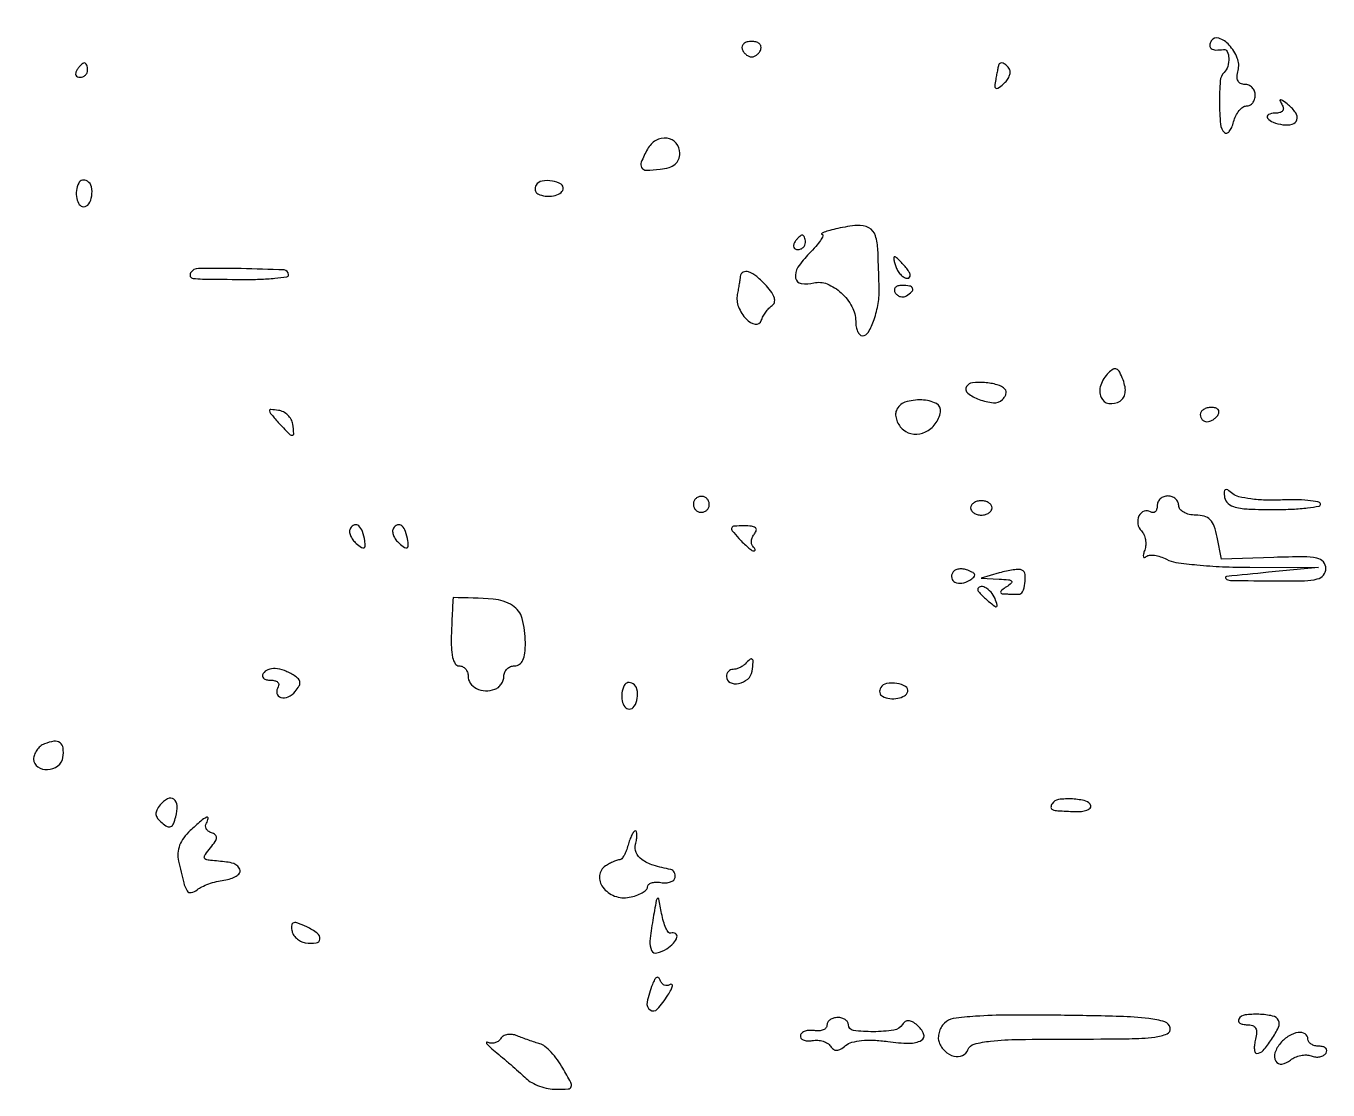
# Model space of a CAD drawing. Extents: x 0 to 5034, y 0 to 2560.
# Drawn here: x 1561.4 to 1742.8, y -0.1 to 148.1 of the extents above; entities that cross this region are included whole.
import ezdxf

# ---------------------------------------------------------------- set-up
doc = ezdxf.new("R2010")
doc.units = 0

msp = doc.modelspace()

# ---------------------------------------------------------------- linework, layer by layer
msp.add_lwpolyline([(1557.115, 263.193366, 0.000016), (1618.338811, 262.493314, 0.000014), (1679.769463, 261.794626, 0.006046), (1684, 261.797787, -0.003594), (1718.179221, 261.990958, -0.000124), (1851.455162, 261.753197, -0.000185), (2033.325134, 261.316347, -0.000063), (2297.5, 260.550923, -0.001268)], format="xyb")
for points in [[(1661.191667, 144.925, 0.073624), (1661.399741, 144.514089, 0.066918), (1661.723802, 144.165781, 0.070382), (1662.110048, 143.930417, 0.102038), (1662.5, 143.85, 0.102038), (1662.889952, 143.930417, 0.070382), (1663.276198, 144.165781, 0.066918), (1663.600259, 144.514089, 0.073624), (1663.808333, 144.925, 0.159683), (1663.810399, 145.333474, 0.143818), (1663.571823, 145.684219, 0.107546), (1663.111023, 145.920344, 0.064908), (1662.5, 146, 0.064908), (1661.888977, 145.920344, 0.107546), (1661.428177, 145.684219, 0.143818), (1661.189601, 145.333474, 0.159683)], [(1726.54026, 146.065143, 0.1149), (1726.327002, 145.431763, 0.271724), (1726.529097, 144.996465, 0.152247), (1727.165906, 144.79715, 0.03946), (1728.25, 144.881579, -0.337524), (1728.766872, 144.602935, -0.100186), (1728.98099, 143.670084, -0.076933), (1728.832344, 142.511923, -0.126718), (1728.333333, 141.666667, 0.179305), (1727.790945, 140.485759, 0.020117), (1727.684339, 137.483337, 0.020215), (1727.819967, 134.48225, 0.17676), (1728.372996, 133.29367, 0.275624), (1728.689092, 133.213797, 0.144165), (1729.041326, 133.442934, 0.076688), (1729.384665, 133.997172, 0.036457), (1729.656295, 134.79367, -0.048588), (1729.967148, 135.637708, -0.05822), (1730.421185, 136.351891, -0.068361), (1730.941849, 136.838585, -0.155019), (1731.449965, 137, 0.122509), (1731.914004, 137.115431, 0.100763), (1732.30926, 137.440625, 0.091139), (1732.574807, 137.927031, 0.079653), (1732.666667, 138.5, 0.095625), (1732.556158, 139.072535, 0.097077), (1732.24074, 139.559375, 0.098706), (1731.769992, 139.885303, 0.102559), (1731.216702, 140, -0.112509), (1730.633694, 140.13287, -0.169427), (1730.267985, 140.497425, -0.12629), (1730.145034, 141.103766, -0.051193), (1730.274891, 141.943183, 0.160977), (1730.164908, 143.674588, 0.088602), (1729.026855, 145.492253, 0.12538), (1727.59688, 146.439789, 0.351758)], [(1568.5, 142, 0.082592), (1568.343488, 141.6179, 0.161196), (1568.3746, 141.29375, 0.182303), (1568.586039, 141.078288, 0.108972), (1568.940983, 141, 0.093332), (1569.345238, 141.076123, 0.09642), (1569.688914, 141.29375, 0.099167), (1569.918938, 141.618444, 0.105053), (1570, 142, 0.042167), (1569.967655, 142.382849, 0.061769), (1569.870461, 142.70625, 0.081139), (1569.727648, 142.92554, 0.210953), (1569.559017, 143, 0.151918), (1569.34829, 142.934461, 0.038439), (1569.066025, 142.70625, 0.035638), (1568.768994, 142.382774, 0.029505)], [(1696.923489, 142.75, 0.022627), (1696.879465, 142.578838, 0.001278), (1696.768639, 142.042982, 0.001959), (1696.640817, 141.40412, 0.001435), (1696.503782, 140.694193, 0.020367), (1696.366074, 139.76469, 0.292577), (1696.508535, 139.479244, 0.295382), (1696.825868, 139.490613, 0.020624), (1697.569283, 140.057499, 0.053729), (1698.06743, 140.570492, 0.066817), (1698.403198, 141.143652, 0.080372), (1698.533867, 141.6868, 0.158628), (1698.429973, 142.113307, 0.058821), (1698.014609, 142.636426, 0.095878), (1697.545492, 142.951231, 0.167479), (1697.158717, 142.977568, 0.257983)], [(1736.367059, 137.25, -0.086246), (1736.573057, 136.717191, -0.21815), (1736.479465, 136.322294, -0.174402), (1736.089823, 136.076276, -0.054518), (1735.39235, 136, 0.116245), (1734.508648, 135.791734, 0.459218), (1734.389287, 135.318179, 0.153635), (1735.14706, 134.739923, 0.050347), (1736.524974, 134.393456, 0.097228), (1737.823074, 134.455965, 0.269904), (1738.455098, 135.067849, 0.220564), (1738.297647, 136.044541, 0.073973), (1737.297031, 137.136693, 0.00934), (1736.527132, 137.737621, 0.131458), (1736.204823, 137.867349, 0.576573), (1736.114204, 137.747152, 0.035256)], [(1647.988715, 130.978914, 0.021962), (1647.124996, 129.17932, 0.246256), (1647.185895, 128.413368, 0.262125), (1647.84277, 128.058058, 0.024425), (1649.75, 128.183578, 0.042222), (1651.004581, 128.436528, 0.099338), (1651.847513, 128.876841, 0.127586), (1652.329593, 129.527586, 0.096244), (1652.5, 130.404671, 0.174683), (1651.990956, 131.817264, 0.19036), (1650.716927, 132.517953, 0.165742), (1649.163004, 132.199902, 0.138122)], [(1568.754232, 126.266312, 0.084697), (1568.436116, 125.221291, 0.082939), (1568.479003, 124.121909, 0.104464), (1568.84371, 123.288862, 0.234312), (1569.437328, 122.972506, 0.26629), (1570.162879, 123.360605, 0.1021), (1570.575922, 124.472687, 0.093314), (1570.533019, 125.735512, 0.201974), (1569.980032, 126.512341, 0.086456), (1569.629461, 126.652808, 0.102024), (1569.272696, 126.654687, 0.11056), (1568.965717, 126.518222, 0.11748)], [(1632.487659, 125.980032, 0.086456), (1632.347192, 125.629461, 0.102024), (1632.345313, 125.272696, 0.11056), (1632.481778, 124.965717, 0.11748), (1632.733688, 124.754232, 0.085984), (1633.764165, 124.443417, 0.076224), (1634.8851, 124.477903, 0.087776), (1635.803236, 124.82141, 0.194412), (1636.25, 125.404671, 0.34024), (1635.96037, 126.116771, 0.094491), (1634.74709, 126.546191, 0.079865), (1633.313066, 126.535234, 0.215807)], [(1674.5, 119.931527, 0.008899), (1673.39999, 119.656014, 0.022549), (1672.614915, 119.406001, 0.063853), (1672.270168, 119.226115, 0.678819), (1672.295455, 119.118315, -0.483382), (1672.423879, 118.895369, -0.051305), (1672.103903, 118.281413, -0.033812), (1671.454663, 117.428371, -0.016812), (1670.526342, 116.435433, 0.050106), (1668.961698, 114.521297, 0.188446), (1668.640487, 113.033398, 0.324976), (1669.429303, 112.249186, 0.102817), (1671.187072, 112.338669, -0.164331), (1673.033307, 112.209271, -0.087011), (1674.987826, 110.958387, -0.082953), (1676.481813, 109.042812, -0.124855), (1677, 107, 0.044675), (1677.068541, 106.234421, 0.064527), (1677.273955, 105.5875, 0.08442), (1677.576219, 105.150174, 0.202082), (1677.932612, 105, 0.269023), (1678.776793, 105.489646, 0.046438), (1679.572739, 107.240013, 0.044429), (1680.135092, 109.487577, 0.047419), (1680.274644, 111.75, 0.000132), (1680.238952, 112.817369, 0.000063), (1680.192552, 114.188885, 0.000063), (1680.143737, 115.621121, 0.000089), (1680.1, 116.893011, 0.068919), (1679.745562, 118.931251, 0.193322), (1678.83843, 120.026501, 0.146859), (1677.225721, 120.362665, 0.035387)], [(1668.5, 118, 0.082592), (1668.343488, 117.6179, 0.161196), (1668.3746, 117.29375, 0.182303), (1668.586039, 117.078288, 0.108972), (1668.940983, 117, 0.093332), (1669.345238, 117.076123, 0.09642), (1669.688914, 117.29375, 0.099167), (1669.918938, 117.618444, 0.105053), (1670, 118, 0.042167), (1669.967655, 118.382849, 0.061769), (1669.870461, 118.70625, 0.081139), (1669.727648, 118.92554, 0.210953), (1669.559017, 119, 0.151918), (1669.34829, 118.934461, 0.038439), (1669.066025, 118.70625, 0.035638), (1668.768994, 118.382774, 0.029505)], [(1584.344738, 113.75, 0.243578), (1584.30826, 113.264511, 0.266162), (1584.682283, 112.981545, 0.028863), (1585.99526, 112.889874, 0.000862), (1591.5, 112.833333, 0.010313), (1593.992205, 112.863436, 0.017076), (1596.090768, 113.003937, 0.011134), (1597.756836, 113.210355, 0.372009), (1598.000486, 113.492126, 0.402119), (1597.364302, 114.156159, 0.005817), (1591.392897, 114.338435, 0.006558), (1585.451088, 114.372699, 0.258167)], [(1682.638374, 114.5, 0.054778), (1682.934012, 113.926337, 0.05745), (1683.343184, 113.440625, 0.064053), (1683.798443, 113.11007, 0.125677), (1684.229434, 113, 0.214681), (1684.515803, 113.128897, 0.22275), (1684.603286, 113.425778, 0.100348), (1684.42795, 113.903434, 0.035237), (1684, 114.5, 0.012711), (1683.49792, 115.074599, 0.017822), (1683.019109, 115.559375, 0.014236), (1682.604143, 115.928855, 0.176553), (1682.40894, 116, 0.407084), (1682.311504, 115.904913, 0.044074), (1682.333541, 115.559375, 0.034664), (1682.442315, 115.075405, 0.019009)], [(1660.923489, 113.25, -0.012207), (1660.87256, 112.848186, -0.003138), (1660.770404, 112.201881, -0.003193), (1660.644488, 111.465821, -0.003242), (1660.50979, 110.735128, 0.144457), (1660.679146, 109.015188, 0.090511), (1661.770829, 107.295444, 0.162118), (1663.012508, 106.611917, 0.376899), (1663.855301, 107.116071, -0.046415), (1664.103134, 107.696418, -0.03291), (1664.480752, 108.29585, -0.033389), (1664.921658, 108.824971, -0.058346), (1665.360181, 109.18895, 0.185187), (1665.678089, 109.626479, 0.137578), (1665.671271, 110.229285, 0.081383), (1665.299567, 111.00439, 0.03151), (1664.555249, 111.93895, 0.033208), (1663.22025, 113.23046, 0.089239), (1662.080764, 113.889626, 0.210506), (1661.320666, 113.837465, 0.251528)], [(1682.510081, 110.983688, 0.090427), (1682.820631, 110.639411, 0.095498), (1683.22714, 110.434921, 0.099685), (1683.665803, 110.401101, 0.108373), (1684.069098, 110.542705, 0.050477), (1684.838655, 111.13314, 0.315493), (1684.933879, 111.592818, 0.25701), (1684.519563, 111.914842, 0.039415), (1683.440983, 112, 0.067432), (1682.890269, 111.925389, 0.140899), (1682.524436, 111.701458, 0.190788), (1682.397824, 111.36964, 0.136093)], [(1712.220386, 99.820386, 0.113382), (1711.143388, 98.101012, 0.182658), (1711.190403, 96.393966, 0.267073), (1712.260382, 95.563612, 0.174637), (1713.829021, 95.894329, 0.115217), (1714.304733, 96.367762, 0.104449), (1714.542998, 97.020018, 0.081368), (1714.526133, 97.851136, 0.042938), (1714.251661, 98.848732, 0.027808), (1713.785653, 99.921173, 0.166283), (1713.356886, 100.341726, 0.249203), (1712.868057, 100.321045, 0.063751)], [(1692.456783, 97.930074, 0.380536), (1692.62053, 96.996631, 0.079005), (1694.200831, 96.108048, 0.065986), (1696.187454, 95.65803, 0.214797), (1697.433333, 96.087813, 0.058692), (1697.749591, 96.464659, 0.079469), (1697.931517, 96.869486, 0.099608), (1697.955566, 97.2379, 0.164465), (1697.81864, 97.514693, 0.128604), (1696.717967, 98.158996, 0.049158), (1694.956086, 98.471515, 0.048387), (1693.255965, 98.438557, 0.229175)], [(1596.568603, 92.924195, 0.00571), (1598.017329, 91.359658, 0.172957), (1598.487066, 91.121126, 0.473108), (1598.721463, 91.342336, 0.019066), (1598.578388, 92.666871, 0.09263), (1598.353247, 93.32318, 0.072374), (1597.890588, 93.919688, 0.071263), (1597.268867, 94.367609, 0.084275), (1596.580487, 94.591066, 0.016801), (1595.519364, 94.710551, 0.435285), (1595.328564, 94.535433, 0.18237), (1595.46245, 94.172761, 0.005286)], [(1682.66643, 94.573113, 0.10945), (1682.570777, 93.933184, 0.069721), (1682.727511, 93.193744, 0.06487), (1683.101426, 92.471377, 0.06782), (1683.643263, 91.881102, 0.153241), (1685.095105, 91.286677, 0.133379), (1686.716946, 91.58298, 0.120657), (1688.086088, 92.703915, 0.113045), (1688.823324, 94.357183, 0.338656), (1688.240654, 95.536964, 0.106382), (1686.204557, 96.050414, 0.088146), (1683.871681, 95.719802, 0.22566)], [(1725, 94, 0.092995), (1725.071618, 93.618268, 0.096318), (1725.276414, 93.29375, 0.099231), (1725.581949, 93.076556, 0.105429), (1725.940983, 93, 0.089642), (1726.346558, 93.073302, 0.053229), (1726.7871, 93.29375, 0.051032), (1727.193797, 93.617485, 0.06081), (1727.5, 94, 0.139169), (1727.607943, 94.379648, 0.191142), (1727.478525, 94.70625, 0.138808), (1727.110654, 94.926733, 0.066118), (1726.559017, 95, 0.062283), (1725.962904, 94.925455, 0.080552), (1725.457961, 94.70625, 0.097988), (1725.120018, 94.381379, 0.153634)], [(1728.405238, 82.444696, 0.18486), (1728.873799, 81.609611, 0.114875), (1729.890489, 81.099372, 0.050172), (1731.773151, 80.841488, 0.008968), (1735.324945, 80.777778, 0.011011), (1737.867229, 80.833773, 0.019263), (1739.965765, 81.007432, 0.014907), (1741.56463, 81.250542, 0.452459), (1741.75, 81.559579, 0.280998), (1741.407274, 81.856212, 0.017354), (1740.014507, 82.039513, 0.021638), (1738.244963, 82.13318, 0.013977), (1736.193002, 82.095549, -0.020554), (1734.061342, 82.084494, -0.024009), (1732.044639, 82.254147, -0.023961), (1730.377294, 82.557295, -0.116767), (1729.523295, 82.980666, 0.023557), (1728.825282, 83.506489, 0.267501), (1728.493774, 83.531649, 0.298367), (1728.330745, 83.262046, 0.027427)], [(1654.552786, 82.08541, 0.099038), (1654.401684, 81.679226, 0.097945), (1654.417584, 81.244476, 0.097945), (1654.597789, 80.848514, 0.099038), (1654.91459, 80.552786, 0.099038), (1655.320774, 80.401684, 0.097945), (1655.755524, 80.417584, 0.097945), (1656.151486, 80.597789, 0.099038), (1656.447214, 80.91459, 0.099038), (1656.598316, 81.320774, 0.097945), (1656.582416, 81.755524, 0.097945), (1656.402211, 82.151486, 0.099038), (1656.08541, 82.447214, 0.099038), (1655.679226, 82.598316, 0.097945), (1655.244476, 82.582416, 0.097945), (1654.848514, 82.402211, 0.099038)], [(1693, 81, 0.148195), (1693.115568, 80.618646, 0.098894), (1693.440625, 80.29375, 0.082425), (1693.926543, 80.074694, 0.064853), (1694.5, 80, 0.064853), (1695.073457, 80.074694, 0.082425), (1695.559375, 80.29375, 0.098894), (1695.884432, 80.618646, 0.148195), (1696, 81, 0.148195), (1695.884432, 81.381354, 0.098894), (1695.559375, 81.70625, 0.082425), (1695.073457, 81.925306, 0.064853), (1694.5, 82, 0.064853), (1693.926543, 81.925306, 0.082425), (1693.440625, 81.70625, 0.098894), (1693.115568, 81.381354, 0.148195)], [(1719, 81.274316, -0.069554), (1718.931435, 80.783805, -0.144159), (1718.726548, 80.459972, -0.190043), (1718.422774, 80.350896, -0.131424), (1718.069098, 80.457295, 0.231979), (1717.176855, 80.544728, 0.195196), (1716.470945, 79.895289, 0.149879), (1716.308825, 78.776887, 0.159279), (1716.808987, 77.791013, -0.09337), (1717.161732, 77.274519, -0.06115), (1717.369037, 76.581972, -0.058815), (1717.407689, 75.827802, -0.069254), (1717.262526, 75.128145, 0.025782), (1717.086869, 74.542311, 0.11687), (1717.084365, 74.188245, 0.401748), (1717.227758, 74.094061, 0.138909), (1717.472153, 74.214816, -0.161028), (1717.919574, 74.412293, -0.057057), (1718.628357, 74.39978, -0.049365), (1719.460692, 74.204638, -0.040636), (1720.297663, 73.840696, 0.087947), (1721.604044, 73.413633, 0.011228), (1724.549915, 73.064227, 0.01286), (1728.09751, 72.815907, 0.010384), (1731.91618, 72.726544), (1741.5, 72.701329), (1734.5, 72.027251, 0.001477), (1728.667846, 71.448235, 0.639991), (1728.568869, 71.159528, 0.189704), (1729.201378, 70.901377, 0.00108), (1735.75, 70.833333, 0.007542), (1739.539762, 70.859309, 0.057079), (1741.309324, 71.101415, 0.157282), (1742.167684, 71.641974, 0.175977), (1742.5, 72.556937, 0.183152), (1742.152356, 73.474157, 0.160548), (1741.262737, 73.992822, 0.054115), (1739.400438, 74.182188, 0.006408), (1735.238493, 74.10058), (1727.976987, 73.865065), (1727.363493, 76.932533, 0.035249), (1726.944523, 78.459055, 0.108934), (1726.38393, 79.36253, 0.134169), (1725.57114, 79.840609, 0.066334), (1724.375, 80, -0.053794), (1723.463459, 80.098355, -0.074283), (1722.695312, 80.390351, -0.094367), (1722.181344, 80.823026, -0.1724), (1722, 81.333333, 0.111732), (1721.884901, 81.841974, 0.100101), (1721.559375, 82.275, 0.094518), (1721.072738, 82.565493, 0.087646), (1720.5, 82.666667, 0.091687), (1719.927369, 82.560771, 0.09591), (1719.440625, 82.257664, 0.09947), (1719.114901, 81.805545, 0.106911)], [(1606.611146, 78.179838, 0.14929), (1606.4922, 77.727586, 0.082515), (1606.608881, 77.163196, 0.069725), (1606.935862, 76.575529, 0.057839), (1607.430717, 76.057499, 0.019148), (1608.164781, 75.494308, 0.231359), (1608.506105, 75.438726, 0.335379), (1608.675915, 75.671466, 0.032229), (1608.615318, 76.415248, 0.04703), (1608.295141, 77.725197, 0.12951), (1607.769411, 78.508192, 0.268114), (1607.174461, 78.62756, 0.174572)], [(1612.611146, 78.179838, 0.14929), (1612.4922, 77.727586, 0.082515), (1612.608881, 77.163196, 0.069725), (1612.935862, 76.575529, 0.057839), (1613.430717, 76.057499, 0.019148), (1614.164781, 75.494308, 0.231359), (1614.506105, 75.438726, 0.335379), (1614.675915, 75.671466, 0.032229), (1614.615318, 76.415248, 0.04703), (1614.295141, 77.725197, 0.12951), (1613.769411, 78.508192, 0.268114), (1613.174461, 78.62756, 0.174572)], [(1660.726247, 76.75, 0.014904), (1661.37015, 76.079774, 0.019954), (1661.995061, 75.514062, 0.017516), (1662.538521, 75.091595, 0.157728), (1662.821654, 75, 0.213068), (1662.954674, 75.05938, 0.242037), (1662.989743, 75.193285, 0.104785), (1662.893327, 75.404847, 0.037262), (1662.675343, 75.657991, -0.144107), (1662.493102, 75.99225, -0.088695), (1662.476859, 76.443474, -0.075427), (1662.626259, 76.941373, -0.062743), (1662.923639, 77.407991, 0.119614), (1663.155099, 77.881544, 0.292336), (1663.026927, 78.230189, 0.135019), (1662.496194, 78.442951, 0.02822), (1661.486222, 78.5, 0.013444), (1660.073913, 78.462018, 0.284126), (1659.743384, 78.232264, 0.280154), (1659.798545, 77.830985, 0.013165)], [(1690.515713, 72.025424, 0.191013), (1690.37394, 71.228674, 0.23802), (1690.834197, 70.646206, 0.152732), (1691.803525, 70.517896, 0.095806), (1692.881592, 70.92682, 0.03936), (1693.466726, 71.355474, 0.268353), (1693.580022, 71.680389, 0.227867), (1693.35823, 71.9802, 0.029854), (1692.615871, 72.317163, 0.058511), (1691.981629, 72.478786, 0.067768), (1691.358823, 72.477104, 0.078711), (1690.841624, 72.319872, 0.142196)], [(1697, 71.942155), (1694.5, 71.19936), (1697, 71.084367, -0.011934), (1698.302455, 70.993268, -0.185111), (1698.697062, 70.797871, -0.424514), (1698.680262, 70.508411, -0.034056), (1698, 70, 0.021149), (1697.378141, 69.559769, 0.167501), (1697.1875, 69.269141, 0.405416), (1697.295085, 69.081977, 0.066727), (1697.75, 69.015313, -0.001321), (1698.278967, 69.007435, -0.001139), (1698.834715, 68.996422, -0.001147), (1699.338749, 68.984128, -0.003325), (1699.687328, 68.972506, 0.307484), (1700.254378, 69.325368, 0.069551), (1700.583241, 70.474805, 0.066189), (1700.592673, 71.715873, 0.24562), (1700.160933, 72.338504, 0.13078), (1699.757783, 72.429807, 0.021847), (1698.959774, 72.364985, 0.022655), (1698.005619, 72.201157, 0.018369)], [(1694, 69.622445, 0.172995), (1694.07509, 69.411909, 0.015689), (1694.44735, 68.984529, 0.018888), (1694.939562, 68.492636, 0.013646), (1695.522892, 67.981001, 0.008807), (1696.382614, 67.292701, 0.27071), (1696.644403, 67.258808, 0.389672), (1696.735322, 67.458284, 0.012731), (1696.415903, 68.358556, 0.091143), (1695.856754, 69.274265, 0.089947), (1695.00624, 69.936277, 0.178047), (1694.321922, 70.025462, 0.350363)], [(1620.935744, 68.5, 0.398722), (1620.908737, 68.474392, 0.000175), (1620.836294, 67.10446, 0.00208), (1620.762131, 65.570901, 0.001248), (1620.686185, 63.749225, 0.016282), (1620.672055, 61.61147, 0.048632), (1620.851518, 60.16143, 0.086048), (1621.208795, 59.297176, 0.257405), (1621.75, 58.999225, -0.110684), (1622.226863, 58.892664, -0.100046), (1622.632812, 58.590575, -0.094893), (1622.9051, 58.138794, -0.088526), (1623, 57.606989, 0.151238), (1623.317219, 56.582231, 0.127296), (1624.176921, 55.832516, 0.109464), (1625.410745, 55.522882, 0.091111), (1626.75, 55.730641, 0.091774), (1627.227797, 56.003358, 0.069), (1627.632812, 56.45473, 0.067685), (1627.906399, 57.009192, 0.080979), (1628, 57.583333, -0.105033), (1628.114816, 58.123872, -0.099164), (1628.440625, 58.583854, -0.096425), (1628.92741, 58.892158, -0.09335), (1629.5, 59, 0.157757), (1630.160285, 59.213647, 0.129824), (1630.632075, 59.789115, 0.079616), (1630.906883, 60.783534, 0.028867), (1630.984687, 62.25, 0.06347), (1630.543025, 65.58976, 0.191319), (1629.202844, 67.403662, 0.120448), (1626.512049, 68.285417, 0.019233)], [(1661.583333, 59.25, -0.052335), (1661.228895, 58.962896, -0.038368), (1660.784375, 58.720312, -0.03908), (1660.322312, 58.554398, -0.066753), (1659.916667, 58.5, 0.108288), (1659.566942, 58.423359, 0.099673), (1659.269271, 58.20625, 0.095522), (1659.069671, 57.881774, 0.0905), (1659, 57.5, 0.284775), (1659.506452, 56.682899, 0.168662), (1660.683052, 56.532792, 0.125105), (1661.963168, 57.160985, 0.181955), (1662.566187, 58.25, 0.011374), (1662.724042, 59.527087, 0.222828), (1662.59582, 59.891585, 0.390162), (1662.302551, 59.906276, 0.022868)], [(1594.444954, 57.910933, 0.166463), (1594.366453, 57.565847, 0.190336), (1594.522641, 57.267587, 0.122086), (1594.920534, 57.065843, 0.056632), (1595.5, 57, -0.058083), (1596.078402, 56.932583, -0.124827), (1596.473734, 56.726548, -0.19093), (1596.626463, 56.421868, -0.161617), (1596.542705, 56.069098, 0.189912), (1596.380067, 55.166212, 0.284718), (1596.911237, 54.598196, 0.173336), (1597.961593, 54.681463, 0.114421), (1598.935251, 55.421983, 0.041369), (1599.444439, 56.150466, 0.148347), (1599.573947, 56.696692, 0.175984), (1599.36997, 57.16581, 0.063593), (1598.798558, 57.632852, 0.046685), (1597.415871, 58.326386, 0.077109), (1596.142772, 58.608002, 0.103851), (1595.119443, 58.460481, 0.168336)], [(1644.754232, 56.266312, 0.084697), (1644.436116, 55.221291, 0.082939), (1644.479003, 54.121909, 0.104464), (1644.84371, 53.288862, 0.234312), (1645.437328, 52.972506, 0.26629), (1646.162879, 53.360605, 0.1021), (1646.575922, 54.472687, 0.093314), (1646.533019, 55.735512, 0.201974), (1645.980032, 56.512341, 0.086456), (1645.629461, 56.652808, 0.102024), (1645.272696, 56.654687, 0.11056), (1644.965717, 56.518222, 0.11748)], [(1680.487659, 55.980032, 0.086456), (1680.347192, 55.629461, 0.102024), (1680.345313, 55.272696, 0.11056), (1680.481778, 54.965717, 0.11748), (1680.733688, 54.754232, 0.085984), (1681.764165, 54.443417, 0.076224), (1682.8851, 54.477903, 0.087776), (1683.803236, 54.82141, 0.194412), (1684.25, 55.404671, 0.34024), (1683.96037, 56.116771, 0.094491), (1682.74709, 56.546191, 0.079865), (1681.313066, 56.535234, 0.215807)], [(1563.978997, 48.124868, 0.077377), (1563.399098, 47.7739, 0.064441), (1562.910958, 47.24293, 0.066027), (1562.584478, 46.62013, 0.091496), (1562.478997, 46, 0.242127), (1563.055637, 44.916595, 0.168237), (1564.416283, 44.535301, 0.146441), (1565.861495, 45.064394, 0.198369), (1566.565604, 46.246029, 0.065351), (1566.585503, 47.55413, 0.209821), (1566.155636, 48.289569, 0.198573), (1565.30185, 48.495034, 0.058546)], [(1580.100976, 39.621668, 0.05612), (1579.633596, 38.90923, 0.144362), (1579.523385, 38.309482, 0.141326), (1579.755644, 37.737634, 0.052919), (1580.365526, 37.111603, 0.04962), (1581.091881, 36.621509, 0.233766), (1581.580142, 36.604353, 0.191718), (1581.954809, 36.992448, 0.033307), (1582.283977, 37.977929, 0.06976), (1582.46552, 39.529406, 0.229555), (1582.007653, 40.421691, 0.295318), (1581.143489, 40.483228, 0.093988)], [(1704.367878, 39.786222, 0.128551), (1704.209012, 39.268761, 0.331154), (1704.41636, 38.963984, 0.069297), (1705.180848, 38.812633, 0.004275), (1707.5, 38.7, 0.033462), (1708.440512, 38.725326, 0.060493), (1709.192188, 38.889205, 0.094945), (1709.651489, 39.155131, 0.290834), (1709.75, 39.484527, 0.26794), (1709.052136, 40.163613, 0.048083), (1707.186312, 40.449591, 0.04802), (1705.270156, 40.372963, 0.223957)], [(1584.272032, 36.03881, 0.047948), (1583.388023, 35.040901, 0.067387), (1582.824094, 33.995147, 0.073291), (1582.588267, 32.908283, 0.071293), (1582.672383, 31.78881, 0.006986), (1583.386127, 28.758454, 0.082573), (1583.866478, 27.653443, 0.306369), (1584.446409, 27.407304, 0.124221), (1585.261833, 27.791558, -0.059667), (1585.911488, 28.206458, -0.024908), (1586.870663, 28.611261, -0.024214), (1587.952036, 28.947108, -0.028822), (1589, 29.154182, 0.038987), (1589.938561, 29.359523, 0.062061), (1590.688904, 29.692166, 0.086672), (1591.150079, 30.091907, 0.239211), (1591.238823, 30.5, 0.124231), (1590.920003, 31.079918, 0.124658), (1590.364557, 31.438217, 0.053122), (1589.334265, 31.667224, 0.007181), (1587.127555, 31.88465, -0.053331), (1586.452715, 32.014723, -0.329676), (1586.255111, 32.281846, -0.159276), (1586.401039, 32.728326, -0.014572), (1587.127555, 33.662621, 0.023885), (1587.775633, 34.528858, 0.135543), (1587.957887, 35.069552, 0.243208), (1587.785997, 35.452935, 0.087098), (1587.243769, 35.748032, -0.080541), (1586.806633, 35.978608, -0.112417), (1586.522598, 36.315287, -0.129838), (1586.436226, 36.703975, -0.129213), (1586.552786, 37.08541, 0.090515), (1586.81002, 37.742691, 0.610876), (1586.601687, 37.906573, 0.069534), (1585.76216, 37.369575, 0.01053)], [(1645.289749, 34, -0.027632), (1645.043175, 33.232961, -0.038682), (1644.73432, 32.583002, -0.043406), (1644.411809, 32.119279, -0.216328), (1644.133369, 31.984687, 0.078203), (1643.802543, 31.924398, 0.019407), (1643.288536, 31.721978, 0.01937), (1642.711314, 31.441224, 0.018346), (1642.146755, 31.111861, 0.23001), (1641.321779, 29.777785, 0.190192), (1641.779169, 28.151831, 0.140361), (1643.418181, 26.926967, 0.138823), (1645.464591, 26.74848, 0.033956), (1646.435367, 27.003373, 0.047327), (1647.255224, 27.368751, 0.056915), (1647.825019, 27.782046, 0.210415), (1648, 28.179435, -0.206223), (1648.144677, 28.515297, -0.107129), (1648.542475, 28.755844, -0.076381), (1649.139686, 28.863259, -0.048365), (1649.846723, 28.812858, 0.052105), (1650.564648, 28.767062, 0.072759), (1651.195996, 28.885652, 0.093557), (1651.646954, 29.142362, 0.180582), (1651.846723, 29.5, 0.073386), (1651.848913, 29.892224, 0.086031), (1651.734662, 30.245766, 0.09778), (1651.524296, 30.506362, 0.130542), (1651.25, 30.634522, -0.029513), (1648.802579, 31.224336, -0.080889), (1647.211884, 32.006354, -0.135291), (1646.417751, 32.98139, -0.169168), (1646.325762, 34.137714, 0.023818), (1646.47659, 34.851827, 0.041901), (1646.52283, 35.452953, 0.056323), (1646.472299, 35.873766, 0.347774), (1646.312761, 36, 0.245655), (1646.087624, 35.882284, 0.033624), (1645.806001, 35.4125, 0.032322), (1645.526483, 34.766185, 0.021951)], [(1648.736557, 23.552511, 0.016913), (1648.339619, 20.641284, 0.140007), (1648.571602, 19.340742, 0.352262), (1649.314657, 18.992109, 0.081194), (1650.682754, 19.571683, 0.065296), (1651.623282, 20.352937, 0.122677), (1652.09671, 21.213192, 0.341611), (1651.895327, 21.690307, 0.212818), (1651.259821, 21.75, -0.324152), (1650.937799, 21.850038, -0.050737), (1650.574306, 22.454688, -0.040348), (1650.231338, 23.367981, -0.023991), (1649.965555, 24.5, 0.003475), (1649.574992, 26.535325, 0.556418), (1649.39586, 26.602494, 0.186785), (1649.215795, 26.305284, 0.001515)], [(1598.443034, 22.187177, 0.095997), (1598.653184, 21.587634, 0.072633), (1599.089162, 21.041334, 0.070681), (1599.676902, 20.629587, 0.08124), (1600.329158, 20.422195, 0.063478), (1601.836624, 20.393638, 0.357765), (1602.360426, 20.927592, 0.261788), (1601.992293, 21.744397, 0.048624), (1600.524542, 22.620437, 0.016224), (1599.287971, 23.155671, 0.146347), (1598.706951, 23.20542, 0.319258), (1598.437118, 22.91433, 0.068906)], [(1648.683521, 14.617651, 0.038924), (1647.945841, 12.132931, 0.300677), (1648.366688, 11.058634, 0.378244), (1649.368241, 11.1692, 0.044874), (1650.833278, 13.104643, 0.018709), (1651.276988, 13.878103, 0.067245), (1651.471206, 14.411603, 0.327932), (1651.386231, 14.602438, 0.274522), (1651.159235, 14.598413, -0.112956), (1650.751334, 14.459327, -0.127665), (1650.343112, 14.521148, -0.119852), (1649.997802, 14.779763, -0.092175), (1649.768931, 15.193208, 0.110323), (1649.55384, 15.550809, 0.33614), (1649.291101, 15.593475, 0.149318), (1648.993702, 15.2969, 0.030993)], [(1673, 8.937142, -0.175551), (1672.861927, 8.556004, -0.116244), (1672.485938, 8.273587, -0.087424), (1671.919538, 8.135957, -0.058011), (1671.25, 8.170756, 0.054425), (1670.565407, 8.211246, 0.072224), (1669.953975, 8.091203, 0.090003), (1669.506695, 7.836539, 0.168737), (1669.295448, 7.483614, 0.211683), (1669.370586, 7.134805, 0.138363), (1669.699109, 6.87643, 0.088947), (1670.256821, 6.755206, 0.048761), (1670.956858, 6.79785, -0.058084), (1671.720858, 6.830148, -0.057668), (1672.473744, 6.686137, -0.063093), (1673.103765, 6.397025, -0.115758), (1673.500438, 5.999292, 0.095827), (1673.896432, 5.569631, 0.170637), (1674.351053, 5.430463, 0.123518), (1674.902346, 5.593027, 0.040067), (1675.602967, 6.085455, -0.10573), (1676.486376, 6.547669, -0.043506), (1677.821705, 6.796754, -0.036047), (1679.503497, 6.839472, -0.022391), (1681.470431, 6.659107, 0.028129), (1684.4898, 6.417123, 0.133215), (1686.159649, 6.827781, 0.379831), (1686.472407, 7.715354, 0.123335), (1685.578017, 8.935251, 0.043524), (1684.911552, 9.396834, 0.116388), (1684.360993, 9.559333, 0.160975), (1683.906705, 9.436563, 0.108945), (1683.530011, 9.048558, -0.219987), (1682.32074, 8.249097, -0.036171), (1679.454951, 8.022921, -0.036182), (1676.691868, 8.205229, -0.374286), (1676, 9, 0.148195), (1675.884432, 9.381354, 0.098894), (1675.559375, 9.70625, 0.082425), (1675.073457, 9.925306, 0.064853), (1674.5, 10, 0.069132), (1673.926691, 9.920351, 0.085298), (1673.440625, 9.687785, 0.099967), (1673.115627, 9.34245, 0.139851)], [(1689.363688, 9.221061, 0.068663), (1688.914629, 8.628139, 0.059979), (1688.617706, 7.908399, 0.062828), (1688.51009, 7.176378, 0.097024), (1688.619808, 6.54838, 0.110883), (1689.446856, 5.30584, 0.128649), (1690.685705, 4.618124, 0.166793), (1691.875557, 4.713117, 0.201195), (1692.644843, 5.516859, -0.240863), (1693.511907, 6.295417, -0.039335), (1695.804062, 6.713264, -0.021639), (1699.744431, 6.943697, -0.003786), (1707.180313, 7, 0.003018), (1715.095954, 7.047774, 0.025456), (1718.654292, 7.272142, 0.072152), (1720.388499, 7.72963, 0.357438), (1720.823324, 8.560297, 0.273625), (1720.055318, 9.403939, 0.046003), (1717.827783, 9.869831, 0.022152), (1713.79037, 10.152674, 0.003234), (1705.571198, 10.310297, 0.004395), (1698.335687, 10.338637, 0.015559), (1693.695084, 10.171555, 0.019353), (1690.603893, 9.84326, 0.161631)], [(1730.367878, 9.786222, 0.21179), (1730.327159, 9.489022, 0.17825), (1730.516924, 9.230953, 0.100289), (1730.949487, 9.056148, 0.046067), (1731.557614, 9, -0.08139), (1732.288211, 8.880281, -0.182778), (1732.716181, 8.529639, -0.147627), (1732.858505, 7.920933, -0.048119), (1732.710251, 7, 0.03061), (1732.559149, 6.233261, 0.053677), (1732.542275, 5.5875, 0.079314), (1732.649444, 5.148472, 0.301977), (1732.87286, 5, 0.215794), (1733.758774, 5.401023, 0.034344), (1734.943614, 6.953162, 0.033986), (1735.903155, 8.6471, 0.231973), (1735.895285, 9.579811, 0.22754), (1735.079177, 10.211908, 0.043584), (1733.167627, 10.451015, 0.043626), (1731.241243, 10.354865, 0.22366)], [(1627.532052, 7.051862, -0.099989), (1627.186359, 6.682928, -0.089947), (1626.711799, 6.459991, -0.08859), (1626.182659, 6.415945, -0.093109), (1625.680902, 6.559876, 0.415416), (1625.561171, 6.519877, 0.30696), (1625.581265, 6.371636, 0.029386), (1626.109584, 5.847262, 0.008106), (1627, 5.08704, -0.004064), (1628.073107, 4.185736, -0.003121), (1629.230892, 3.184585, -0.003156), (1630.302108, 2.234528, -0.007491), (1631.083888, 1.510853, 0.066651), (1631.880292, 0.931768, 0.037654), (1632.972017, 0.443813, 0.036856), (1634.168233, 0.110985, 0.049463), (1635.287377, 0, 0.016806), (1636.967364, 0.056485, 0.30878), (1637.365891, 0.369764, 0.201476), (1637.31071, 0.96772, 0.007843), (1636.2166, 2.945317, 0.029078), (1635.458174, 4.105036, 0.03009), (1634.578293, 5.155058, 0.031554), (1633.709511, 5.964546, 0.101158), (1633.01311, 6.331863, -0.009374), (1632.315224, 6.549645, -0.004999), (1631.460127, 6.84371, -0.004974), (1630.592488, 7.161574, -0.007721), (1629.851151, 7.45472, 0.067234), (1629.170724, 7.634078, 0.074001), (1628.489765, 7.617552, 0.083405), (1627.912778, 7.414473, 0.128799)], [(1736.198783, 6.449341, 0.098672), (1735.413153, 5.097086, 0.216591), (1735.526514, 3.93191, 0.309516), (1736.378106, 3.523806, 0.135644), (1737.576293, 4.063317, -0.067909), (1738.221051, 4.464962, -0.054711), (1738.998756, 4.715965, -0.056283), (1739.785409, 4.787299, -0.086312), (1740.45524, 4.65555, 0.066144), (1741.065469, 4.509891, 0.071976), (1741.67461, 4.535178, 0.080917), (1742.189531, 4.721202, 0.127958), (1742.526992, 5.043674, 0.14801), (1742.62338, 5.40646, 0.191608), (1742.486454, 5.719079, 0.133038), (1742.113092, 5.930293, 0.062657), (1741.559017, 6, -0.062283), (1740.962904, 6.074545, -0.080552), (1740.457961, 6.29375, -0.097988), (1740.120018, 6.618621, -0.153634), (1740, 7, 0.259858), (1739.59935, 7.718847, 0.176221), (1738.66004, 7.914146, 0.103528), (1737.375915, 7.445137, 0.072947)]]:
    msp.add_lwpolyline(points, format="xyb", close=True)

doc.saveas('drawing.dxf')
